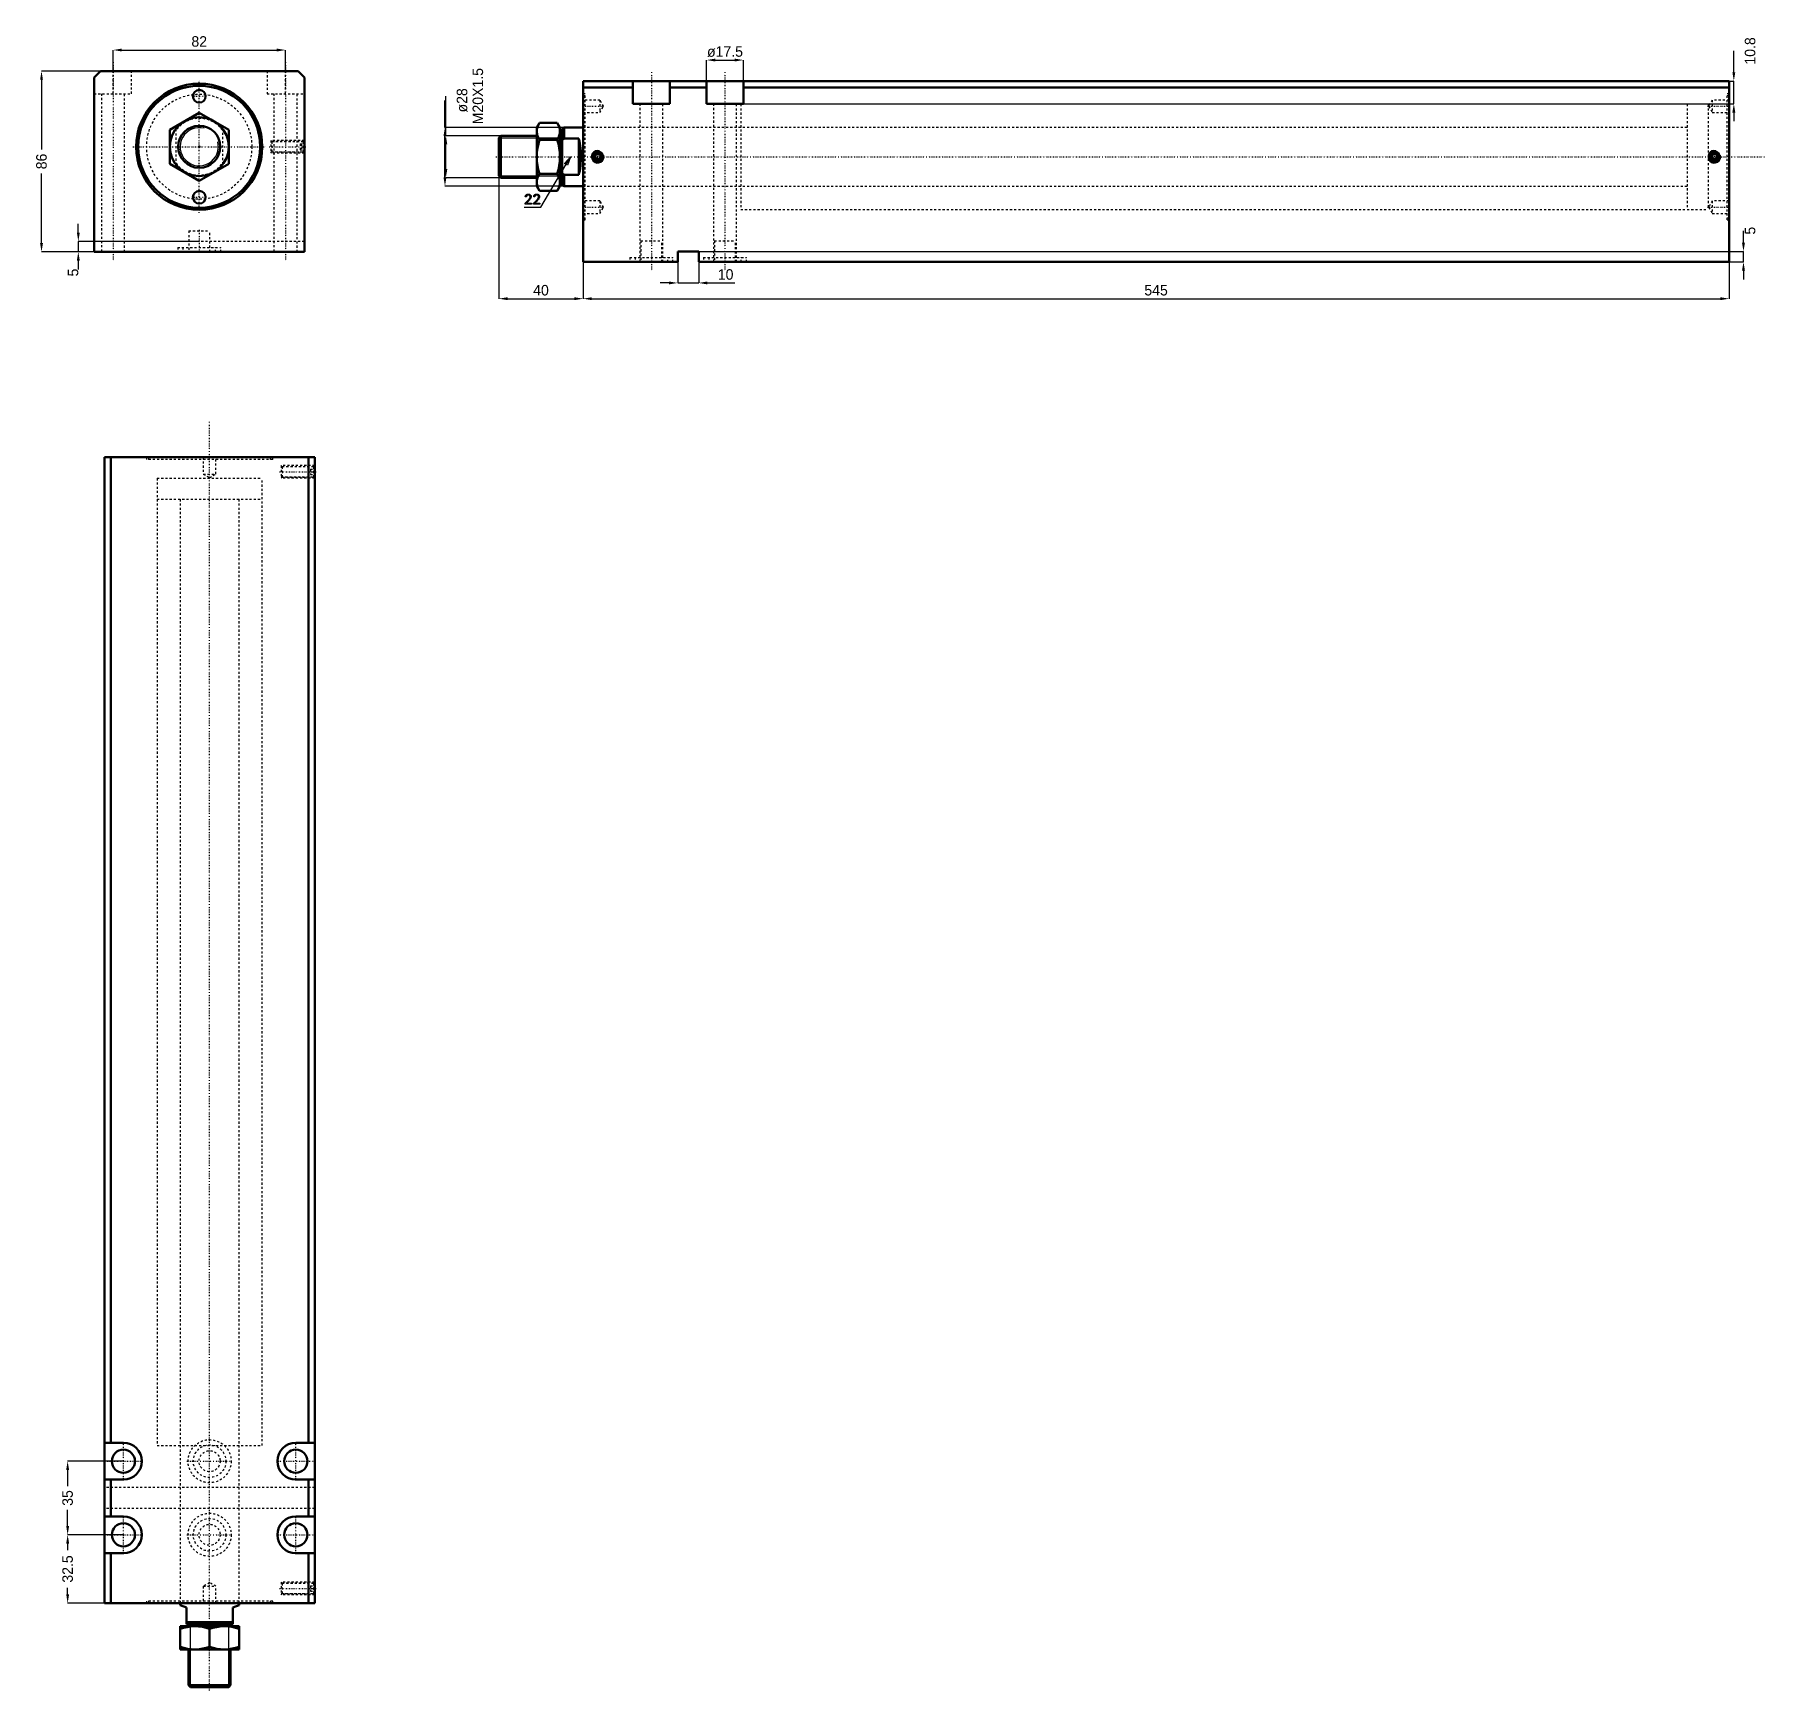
# Model space of a CAD drawing. Header units: millimetres. Extents: x -78 to 745, y -734 to 53.
import ezdxf

# ---------------------------------------------------------------- set-up
doc = ezdxf.new("R2010")
doc.units = ezdxf.units.MM
doc.linetypes.add('Center', pattern=[1.5, 0.45, -0.5, 0.05, -0.5])
doc.linetypes.add('Dashed', pattern=[2, 1, -1])
for name, color, linetype, lineweight in [('2d ConnectionPoints', 7, 'Continuous', 50), ('AM_0', 7, 'Continuous', 50), ('AM_5', 3, 'Continuous', 25), ('AM_7', 7, 'Center', 25), ('AM_9', 6, 'Dashed', 25)]:
    doc.layers.add(name, color=color, linetype=linetype, lineweight=lineweight)
doc.dimstyles.new('ISO-25', dxfattribs={"dimtxt": 2.5, "dimasz": 2.5, "dimexe": 1.25, "dimexo": 0.625, "dimtad": 1, "dimtxsty": 'Standard', "dimcen": 2.5, "dimadec": 0, "dimazin": 0, "dimtfac": 1, "dimtmove": 0, "dimatfit": 3, "dimfxl": 0, "dimarcsym": 0})

# ---------------------------------------------------------------- blocks, each defined once
blk = doc.blocks.new('1_JECX_MF_EXLA_50_450_0_rod__0_in_JECX_MF_160_EXLA_50_450_0__0')
at = {"layer": 'AM_0'}
for p, q in [((-14, 8.08), (0, 16.17)), ((0, 16.17), (14, 8.08)), ((-14, -8.08), (-14, 8.08)), ((14, 8.08), (14, -8.08)), ((0, -16.17), (-14, -8.08)), ((14, -8.08), (0, -16.17))]:
    blk.add_line(p, q, dxfattribs=at)
for radius in [14, 10]:
    blk.add_circle((0, 0), radius, dxfattribs=at)
at = {"layer": 'AM_5'}
blk.add_arc((0, 0), 9.08, 75, 15, dxfattribs=at)
at = {"layer": 'AM_9'}
for p, q in [((-11, -8.66), (-11, 8.66)), ((11, 8.66), (11, -8.66))]:
    blk.add_line(p, q, dxfattribs=at)
for start, end in [(35.43094, 144.56906), (215.43094, 324.56906)]:
    blk.add_arc((0, 0), 13.5, start, end, dxfattribs=at)
blk = doc.blocks.new('2_JECX_MF_EXLA_50_450_0_body__0_in_JECX_MF_160_EXLA_50_450_0__0')
at = {"layer": 'AM_0'}
for p, q in [((-47, 36), (-50, 33)), ((-50, 33), (-50, -50)), ((47, 36), (-47, 36)), ((50, 33), (47, 36)), ((50, -50), (50, 33)), ((-50, -50), (50, -50))]:
    blk.add_line(p, q, dxfattribs=at)
for centre, radius in [((0, 0), 30), ((0, 0), 29), ((0, 24), 3), ((0, -24), 3)]:
    blk.add_circle(centre, radius, dxfattribs=at)
at = {"layer": 'AM_5', "linetype": 'Dashed'}
for p, q in [((50, 3), (34, 3)), ((50, -3), (34, -3))]:
    blk.add_line(p, q, dxfattribs=at)
at = {"layer": 'AM_7'}
for p, q in [((-41, 40.3), (-41, -54.3)), ((41, 40.3), (41, -54.3)), ((0, -31.5), (0, 31.5)), ((-3.15, 24), (3.15, 24)), ((-31.5, 0), (31.5, 0)), ((33.2, 0), (50.8, 0)), ((-3.15, -24), (3.15, -24)), ((0, -39.5), (0, -50.5))]:
    blk.add_line(p, q, dxfattribs=at)
at = {"layer": 'AM_9'}
for p, q in [((-41, 25.2), (-41, 36)), ((-32.25, 25.2), (-32.25, 36)), ((32.25, 36), (32.25, 25.2)), ((41, 25.2), (41, 36)), ((-50, 25.2), (-32.25, 25.2)), ((-46.5, 25.2), (-46.5, -50)), ((-35.5, -50), (-35.5, 25.2)), ((32.25, 25.2), (50, 25.2)), ((35.5, 25.2), (35.5, -50)), ((46.5, -50), (46.5, 25.2)), ((34.54, 2.46), (34, 3)), ((34, 3), (34, -3)), ((49.5, 2.4), (34, 2.4)), ((49.46, 2.46), (34.54, 2.46)), ((34.54, 2.46), (34.54, -2.46)), ((48, 1.44), (50, 1.44)), ((48, 1.44), (48, -1.44)), ((48, 0.72), (50, 0.72)), ((50, 3), (49.46, 2.46)), ((49.46, 2.46), (49.46, -2.46)), ((50, 1.9), (49.5, 2.4)), ((49.5, 2.4), (49.5, -2.4)), ((34, -2.4), (49.5, -2.4)), ((34, -3), (34.54, -2.46)), ((34.54, -2.46), (49.46, -2.46)), ((48, -0.72), (50, -0.72)), ((48, -1.44), (50, -1.44)), ((49.46, -2.46), (50, -3)), ((49.5, -2.4), (50, -1.9)), ((-5, -40), (5, -40)), ((-5, -40), (-5, -50)), ((5, -50), (5, -40)), ((50, -45), (-50, -45)), ((-10.25, -47.9), (10.25, -47.9)), ((-10.25, -47.9), (-10.25, -50)), ((-7.75, -47.9), (-7.75, -50)), ((7.75, -50), (7.75, -47.9)), ((10.25, -50), (10.25, -47.9))]:
    blk.add_line(p, q, dxfattribs=at)
blk.add_circle((0, 0), 25, dxfattribs=at)
blk = doc.blocks.new('*D3')
at = {"layer": 'AM_5', "color": 0, "lineweight": -2}
for p, q in [((-41, 36), (-41, 46)), ((-36.83, 46), (36.83, 46)), ((41, 36), (41, 46))]:
    blk.add_line(p, q, dxfattribs=at)
at = {"layer": 'AM_5', "color": 0}
for points in [[(-36.83, 46.69), (-36.83, 45.31), (-41, 46)], [(36.83, 45.31), (36.83, 46.69), (41, 46)]]:
    blk.add_solid(points, dxfattribs=at)
at = {"layer": 'Defpoints', "color": 0}
for p in [(41, 46), (-41, 36), (41, 36)]:
    blk.add_point(p, dxfattribs=at)
at = {"layer": 'AM_5', "color": 0, "insert": (0, 50.05), "char_height": 5, "attachment_point": 5}
blk.add_mtext('82', dxfattribs=at)
blk = doc.blocks.new('*D4')
at = {"layer": 'AM_5', "color": 0, "lineweight": -2}
for p, q in [((-47, 36), (-75, 36)), ((-75, 31.83), (-75, -1.28)), ((-75, -45.83), (-75, -12.72)), ((-50, -50), (-75, -50))]:
    blk.add_line(p, q, dxfattribs=at)
at = {"layer": 'AM_5', "color": 0}
for points in [[(-74.31, 31.83), (-75.69, 31.83), (-75, 36)], [(-75.69, -45.83), (-74.31, -45.83), (-75, -50)]]:
    blk.add_solid(points, dxfattribs=at)
at = {"layer": 'Defpoints', "color": 0}
for p in [(-47, 36), (-75, -50), (-50, -50)]:
    blk.add_point(p, dxfattribs=at)
at = {"layer": 'AM_5', "color": 0, "insert": (-75, -7), "char_height": 5, "attachment_point": 5, "rotation": 90}
blk.add_mtext('86', dxfattribs=at)
blk = doc.blocks.new('*D5')
at = {"layer": 'AM_5', "color": 0, "lineweight": -2}
for p, q in [((-57.5, -40.83), (-57.5, -36.67)), ((0, -45), (-57.5, -45)), ((-57.5, -45), (-57.5, -50)), ((-50, -50), (-57.5, -50)), ((-57.5, -54.17), (-57.5, -58.33))]:
    blk.add_line(p, q, dxfattribs=at)
at = {"layer": 'AM_5', "color": 0}
for points in [[(-58.19, -40.83), (-56.81, -40.83), (-57.5, -45)], [(-56.81, -54.17), (-58.19, -54.17), (-57.5, -50)]]:
    blk.add_solid(points, dxfattribs=at)
at = {"layer": 'Defpoints', "color": 0}
for p in [(0, -45), (-57.5, -50), (-50, -50)]:
    blk.add_point(p, dxfattribs=at)
at = {"layer": 'AM_5', "color": 0, "insert": (-60, -59.83), "char_height": 5, "attachment_point": 5, "rotation": 90}
blk.add_mtext('5', dxfattribs=at)
blk = doc.blocks.new('1_JECX_MF_EXLA_50_450_0_rod__0_in_JECX_MF_160_EXLA_50_450_0__4')
at = {"layer": 'AM_0'}
for p, q in [((-14, 0), (-14, -1.03)), ((14, -1.03), (14, 0)), ((-11, -2), (-14, -1.03)), ((-11, -10), (-11, -2)), ((14, -1.03), (11, -2)), ((11, -2), (11, -10)), ((14, -11), (-14, -11)), ((-14, -22), (-14, -11)), ((-11, -9), (11, -9)), ((-11, -10), (11, -10)), ((-9.08, -10), (-10, -10.92)), ((-10, -10.92), (10, -10.92)), ((-10, -10.92), (-10, -11)), ((0, -20.75), (0, -12.25)), ((10, -10.92), (9.08, -10)), ((10, -11), (10, -10.92)), ((14, -11), (14, -22)), ((14, -22), (-14, -22)), ((-10, -22), (-10, -39.08)), ((10, -39.08), (10, -22)), ((-10, -39.08), (-9.08, -40)), ((-10, -39.08), (10, -39.08)), ((-9.08, -40), (9.08, -40)), ((9.08, -40), (10, -39.08))]:
    blk.add_line(p, q, dxfattribs=at)
for points in [[(-7, -11), (-7.5, -11.01), (-9.13, -11.12), (-10.75, -11.38), (-12.39, -11.76), (-14, -12.25)], [(0, -12.25), (-1.7, -11.74), (-3.43, -11.34), (-5.21, -11.09), (-7, -11)], [(7, -11), (6.5, -11.01), (4.87, -11.12), (3.25, -11.38), (1.61, -11.76), (0, -12.25)], [(14, -12.25), (12.3, -11.74), (10.57, -11.34), (8.79, -11.09), (7, -11)], [(-14, -20.75), (-12.3, -21.26), (-10.57, -21.66), (-8.79, -21.91), (-7, -22)], [(-7, -22), (-6.5, -21.99), (-4.87, -21.88), (-3.25, -21.62), (-1.61, -21.24), (0, -20.75)], [(0, -20.75), (1.7, -21.26), (3.43, -21.66), (5.21, -21.91), (7, -22)], [(7, -22), (7.5, -21.99), (9.13, -21.88), (10.75, -21.62), (12.39, -21.24), (14, -20.75)]]:
    blk.add_lwpolyline(points, dxfattribs=at)
at = {"layer": 'AM_5'}
for p, q in [((-9.08, -40), (-9.08, -10)), ((9.08, -40), (9.08, -10))]:
    blk.add_line(p, q, dxfattribs=at)
at = {"layer": 'AM_7'}
blk.add_line((0, -41.5), (0, 562.25), dxfattribs=at)
at = {"layer": 'AM_9'}
for p, q in [((-25, 535), (25, 535)), ((-25, 535), (-25, 525)), ((25, 525), (25, 535)), ((-25, 525), (25, 525)), ((-14, 525), (-14, 0)), ((14, 0), (14, 525))]:
    blk.add_line(p, q, dxfattribs=at)
blk = doc.blocks.new('2_JECX_MF_EXLA_50_450_0_body__0_in_JECX_MF_160_EXLA_50_450_0__4')
at = {"layer": 'AM_0'}
for p, q in [((50, 545), (-50, 545)), ((-50, 545), (-50, 0)), ((-47, 545), (-47, 76.25)), ((47, 545), (47, 76.25)), ((50, 545), (50, 0)), ((-41, 76.25), (-50, 76.25)), ((50, 76.25), (41, 76.25)), ((-50, 58.75), (-41, 58.75)), ((-47, 58.75), (-47, 41.25)), ((41, 58.75), (50, 58.75)), ((47, 58.75), (47, 41.25)), ((-41, 41.25), (-50, 41.25)), ((50, 41.25), (41, 41.25)), ((-50, 23.75), (-41, 23.75)), ((-47, 23.75), (-47, 0)), ((41, 23.75), (50, 23.75)), ((47, 23.75), (47, 0)), ((50, 0), (-50, 0))]:
    blk.add_line(p, q, dxfattribs=at)
for centre in [(-41, 67.5), (41, 67.5), (-41, 32.5), (41, 32.5)]:
    blk.add_circle(centre, 5.5, dxfattribs=at)
for centre, start, end in [((-41, 67.5), 270, 90), ((41, 67.5), 90, 270), ((-41, 32.5), 270, 90), ((41, 32.5), 90, 270)]:
    blk.add_arc(centre, 8.75, start, end, dxfattribs=at)
at = {"layer": 'AM_5', "linetype": 'Dashed'}
for p, q in [((50, 541), (34, 541)), ((50, 535), (34, 535)), ((50, 10), (34, 10)), ((50, 4), (34, 4))]:
    blk.add_line(p, q, dxfattribs=at)
at = {"layer": 'AM_7'}
for p, q in [((33.2, 538), (50.8, 538)), ((-41, 58.3125), (-41, 76.6875)), ((41, 58.3125), (41, 76.6875)), ((-50.1875, 67.5), (-31.8125, 67.5)), ((-10.7625, 67.5), (10.7625, 67.5)), ((31.8125, 67.5), (50.1875, 67.5)), ((-41, 23.3125), (-41, 41.6875)), ((41, 23.3125), (41, 41.6875)), ((-50.1875, 32.5), (-31.8125, 32.5)), ((-10.7625, 32.5), (10.7625, 32.5)), ((31.8125, 32.5), (50.1875, 32.5)), ((33.2, 7), (50.8, 7))]:
    blk.add_line(p, q, dxfattribs=at)
at = {"layer": 'AM_9'}
for p, q in [((-30, 545), (-30, 544)), ((30, 544), (-30, 544)), ((-29, 545), (-29, 544)), ((-3, 545), (-3, 537)), ((3, 537), (3, 545)), ((29, 544), (29, 545)), ((30, 544), (30, 545)), ((-25, 535), (25, 535)), ((-25, 535), (-25, 75)), ((-3, 537), (3, 537)), ((-3, 537), (0, 535.2679)), ((0, 535.2679), (3, 537)), ((25, 75), (25, 535)), ((34, 541), (34, 535)), ((34.5415, 540.4585), (34, 541)), ((49.5, 540.4), (34, 540.4)), ((34, 535.6), (49.5, 535.6)), ((34, 535), (34.5415, 535.5415)), ((49.4585, 540.4585), (34.5415, 540.4585)), ((34.5415, 540.4585), (34.5415, 535.5415)), ((34.5415, 535.5415), (49.4585, 535.5415)), ((48, 539.25), (50, 539.25)), ((48, 539.25), (48, 536.75)), ((48, 538), (50, 538)), ((48, 536.75), (50, 536.75)), ((50, 541), (49.4585, 540.4585)), ((49.4585, 540.4585), (49.4585, 535.5415)), ((49.4585, 535.5415), (50, 535)), ((49.5, 540.4), (49.5, 535.6)), ((50, 539.9), (49.5, 540.4)), ((49.5, 535.6), (50, 536.1)), ((-25, 75), (25, 75)), ((-14, 75), (-14, 0)), ((14, 0), (14, 75)), ((50, 55), (-50, 55)), ((50, 45), (-50, 45)), ((0, 9.7321), (-3, 8)), ((3, 8), (0, 9.7321)), ((34, 10), (34, 4)), ((34.5415, 9.4585), (34, 10)), ((49.5, 9.4), (34, 9.4)), ((49.4585, 9.4585), (34.5415, 9.4585)), ((34.5415, 9.4585), (34.5415, 4.5415)), ((48, 8.25), (50, 8.25)), ((48, 8.25), (48, 5.75)), ((50, 10), (49.4585, 9.4585)), ((49.4585, 9.4585), (49.4585, 4.5415)), ((50, 8.9), (49.5, 9.4)), ((49.5, 9.4), (49.5, 4.6)), ((30, 1), (-30, 1)), ((-30, 1), (-30, 0)), ((-29, 1), (-29, 0)), ((-3, 8), (-3, 0)), ((-3, 8), (3, 8)), ((3, 0), (3, 8)), ((29, 0), (29, 1)), ((30, 0), (30, 1)), ((34, 4.6), (49.5, 4.6)), ((34, 4), (34.5415, 4.5415)), ((34.5415, 4.5415), (49.4585, 4.5415)), ((48, 7), (50, 7)), ((48, 5.75), (50, 5.75)), ((49.4585, 4.5415), (50, 4)), ((49.5, 4.6), (50, 5.1))]:
    blk.add_line(p, q, dxfattribs=at)
for centre, radius in [((0, 67.5), 10.25), ((0, 67.5), 7.75), ((0, 67.5), 5), ((0, 32.5), 10.25), ((0, 32.5), 7.75), ((0, 32.5), 5)]:
    blk.add_circle(centre, radius, dxfattribs=at)
blk = doc.blocks.new('*D11')
at = {"layer": 'AM_5', "color": 0, "lineweight": -2}
for p, q in [((-36.07, -625.17), (-62.57, -625.17)), ((-62.57, -629.33), (-62.57, -637)), ((-62.57, -656), (-62.57, -648.33)), ((-36.07, -660.17), (-62.57, -660.17))]:
    blk.add_line(p, q, dxfattribs=at)
at = {"layer": 'AM_5', "color": 0}
for points in [[(-63.26, -629.33), (-61.87, -629.33), (-62.57, -625.17)], [(-63.26, -656), (-61.87, -656), (-62.57, -660.17)]]:
    blk.add_solid(points, dxfattribs=at)
at = {"layer": 'Defpoints', "color": 0}
for p in [(-62.57, -625.17), (-36.07, -625.17), (-36.07, -660.17)]:
    blk.add_point(p, dxfattribs=at)
at = {"layer": 'AM_5', "color": 0, "insert": (-62.57, -642.67), "char_height": 5, "attachment_point": 5, "rotation": 90}
blk.add_mtext('35', dxfattribs=at)
blk = doc.blocks.new('*D12')
at = {"layer": 'AM_5', "color": 0, "lineweight": -2}
for p, q in [((-36.07, -660.17), (-62.57, -660.17)), ((-62.57, -664.33), (-62.57, -667.42)), ((-62.57, -688.5), (-62.57, -685.42)), ((-45.07, -692.67), (-62.57, -692.67))]:
    blk.add_line(p, q, dxfattribs=at)
at = {"layer": 'AM_5', "color": 0}
for points in [[(-63.26, -664.33), (-61.87, -664.33), (-62.57, -660.17)], [(-63.26, -688.5), (-61.87, -688.5), (-62.57, -692.67)]]:
    blk.add_solid(points, dxfattribs=at)
at = {"layer": 'Defpoints', "color": 0}
for p in [(-36.07, -660.17), (-62.57, -692.67), (-45.07, -692.67)]:
    blk.add_point(p, dxfattribs=at)
at = {"layer": 'AM_5', "color": 0, "insert": (-62.57, -676.42), "char_height": 5, "attachment_point": 5, "rotation": 90}
blk.add_mtext('32.5', dxfattribs=at)
blk = doc.blocks.new('1_JECX_MF_EXLA_50_450_0_rod__0_in_JECX_MF_160_EXLA_50_450_0__2')
at = {"layer": 'AM_0'}
for p, q in [((-39.08, 10), (-40, 9.08)), ((-40, 9.08), (-40, -9.08)), ((-22, 10), (-39.08, 10)), ((-39.08, 10), (-39.08, -10)), ((-20.75, 16.17), (-22, 14)), ((-22, 14), (-22, -14)), ((-20.75, 16.17), (-12.25, 16.17)), ((-11, 14), (-12.25, 16.17)), ((-11, 14), (-11, -14)), ((-10.92, 10), (-11, 10)), ((-10, 9.08), (-10.92, 10)), ((-10.92, 10), (-10.92, -10)), ((-9, 14), (-10, 13.5)), ((-10, 13.5), (-10, -13.5)), ((-9, 8.66), (-10, 7.83)), ((0, 14), (-9, 14)), ((-9, 14), (-9, 8.66)), ((-2, 8.66), (-9, 8.66)), ((-2, 8.66), (-2, -8.66)), ((-20.75, 8.08), (-12.25, 8.08)), ((-20.75, -8.08), (-12.25, -8.08)), ((-40, -9.08), (-39.08, -10)), ((-39.08, -10), (-22, -10)), ((-22, -14), (-20.75, -16.17)), ((-20.75, -16.17), (-12.25, -16.17)), ((-12.25, -16.17), (-11, -14)), ((-11, -10), (-10.92, -10)), ((-10.92, -10), (-10, -9.08)), ((-10, -13.5), (-9, -14)), ((-9, -8.66), (-2, -8.66)), ((-9, -8.66), (-9, -14)), ((-9, -14), (0, -14))]:
    blk.add_line(p, q, dxfattribs=at)
for points in [[(-20.75, 16.17), (-21.26, 15.18), (-21.66, 14.19), (-21.91, 13.16), (-22, 12.12)], [(-22, 12.12), (-21.99, 11.84), (-21.88, 10.89), (-21.62, 9.96), (-21.24, 9.01), (-20.75, 8.08)], [(-11, 12.12), (-11.01, 12.41), (-11.12, 13.36), (-11.38, 14.29), (-11.76, 15.23), (-12.25, 16.17)], [(-12.25, 8.08), (-11.74, 9.07), (-11.34, 10.06), (-11.09, 11.09), (-11, 12.12)], [(-2, -8.66), (-1.77, -7.67), (-1.57, -6.62), (-1.39, -5.52), (-1.25, -4.38), (-1.15, -3.2), (-1.07, -2), (-1.03, -0.78), (-1.03, 0.44), (-1.06, 1.65), (-1.12, 2.86), (-1.22, 4.04), (-1.35, 5.2), (-1.51, 6.31), (-1.71, 7.37), (-1.93, 8.38), (-2, 8.66)], [(-20.75, 8.08), (-21.26, 6.12), (-21.66, 4.12), (-21.91, 2.07), (-22, 0)], [(-22, 0), (-22, -0.03), (-21.91, -2.05), (-21.67, -4.06), (-21.27, -6.08), (-20.75, -8.08)], [(-11, 0), (-11, 0.03), (-11.09, 2.05), (-11.33, 4.06), (-11.73, 6.08), (-12.25, 8.08)], [(-12.25, -8.08), (-11.74, -6.12), (-11.34, -4.12), (-11.09, -2.07), (-11, 0)], [(-20.75, -8.08), (-21.26, -9.07), (-21.66, -10.06), (-21.91, -11.09), (-22, -12.12)], [(-11, -12.12), (-11.01, -11.84), (-11.12, -10.89), (-11.38, -9.96), (-11.76, -9.01), (-12.25, -8.08)], [(-10, -7.83), (-9.96, -7.86), (-9, -8.66)], [(-22, -12.12), (-21.99, -12.41), (-21.88, -13.36), (-21.62, -14.29), (-21.24, -15.23), (-20.75, -16.17)], [(-12.25, -16.17), (-11.74, -15.18), (-11.34, -14.19), (-11.09, -13.16), (-11, -12.12)]]:
    blk.add_lwpolyline(points, dxfattribs=at)
at = {"layer": 'AM_5'}
for p, q in [((-40, 9.08), (-10, 9.08)), ((-40, -9.08), (-10, -9.08))]:
    blk.add_line(p, q, dxfattribs=at)
at = {"layer": 'AM_7'}
blk.add_line((-41.5, 0), (562.25, 0), dxfattribs=at)
at = {"layer": 'AM_9'}
for p, q in [((535, 25), (525, 25)), ((525, 25), (525, -25)), ((535, 25), (535, -25)), ((525, 14), (0, 14)), ((0, -14), (525, -14)), ((525, -25), (535, -25))]:
    blk.add_line(p, q, dxfattribs=at)
blk = doc.blocks.new('2_JECX_MF_EXLA_50_450_0_body__0_in_JECX_MF_160_EXLA_50_450_0__2')
at = {"layer": 'AM_0'}
for p, q in [((545, 36), (0, 36)), ((0, -50), (0, 36)), ((23.75, 33), (0, 33)), ((23.75, 36), (23.75, 25.2)), ((41.25, 25.2), (41.25, 36)), ((58.75, 33), (41.25, 33)), ((58.75, 36), (58.75, 25.2)), ((76.25, 25.2), (76.25, 36)), ((545, 33), (76.25, 33)), ((545, -50), (545, 36)), ((23.75, 25.2), (41.25, 25.2)), ((58.75, 25.2), (76.25, 25.2)), ((7, 1.44), (5.75, 0.72)), ((5.75, 0.72), (5.75, -0.72)), ((8.25, 0.72), (7, 1.44)), ((8.25, -0.72), (8.25, 0.72)), ((538, 1.44), (536.75, 0.72)), ((536.75, 0.72), (536.75, -0.72)), ((539.25, 0.72), (538, 1.44)), ((539.25, -0.72), (539.25, 0.72)), ((5.75, -0.72), (7, -1.44)), ((7, -1.44), (8.25, -0.72)), ((536.75, -0.72), (538, -1.44)), ((538, -1.44), (539.25, -0.72)), ((45, -45), (45, -50)), ((55, -45), (45, -45)), ((55, -50), (55, -45)), ((45, -50), (0, -50)), ((545, -50), (55, -50))]:
    blk.add_line(p, q, dxfattribs=at)
for centre, radius in [((7, 0), 2.46), ((7, 0), 2.4), ((7, 0), 1.9), ((538, 0), 2.46), ((538, 0), 2.4), ((538, 0), 1.9)]:
    blk.add_circle(centre, radius, dxfattribs=at)
at = {"layer": 'AM_5'}
for centre in [(7, 0), (538, 0)]:
    blk.add_arc(centre, 3, 75, 15, dxfattribs=at)
at = {"layer": 'AM_7'}
for p, q in [((32.5, 40.3), (32.5, -54.3)), ((67.5, 40.3), (67.5, -54.3)), ((-0.49, 24), (10.22, 24)), ((534.78, 24), (545.49, 24)), ((7, -3.15), (7, 3.15)), ((538, -3.15), (538, 3.15)), ((-0.49, -24), (10.22, -24)), ((534.78, -24), (545.49, -24))]:
    blk.add_line(p, q, dxfattribs=at)
at = {"layer": 'AM_9'}
for p, q in [((1, 30), (0, 30)), ((1, 29), (0, 29)), ((8, 27), (0, 27)), ((1, -30), (1, 30)), ((9.73, 24), (8, 27)), ((8, 27), (8, 21)), ((27, 25.2), (27, -50)), ((38, -50), (38, 25.2)), ((62, 25.2), (62, -50)), ((73, -50), (73, 25.2)), ((535, 25), (75, 25)), ((75, 25), (75, -25)), ((535, 25), (535, -25)), ((537, 27), (535.27, 24)), ((545, 27), (537, 27)), ((537, 27), (537, 21)), ((544, -30), (544, 30)), ((545, 30), (544, 30)), ((545, 29), (544, 29)), ((0, 21), (8, 21)), ((8, 21), (9.73, 24)), ((535.27, 24), (537, 21)), ((537, 21), (545, 21)), ((75, 14), (0, 14)), ((0, -14), (75, -14)), ((8, -21), (0, -21)), ((9.73, -24), (8, -21)), ((8, -21), (8, -27)), ((8, -27), (9.73, -24)), ((537, -21), (535.27, -24)), ((535.27, -24), (537, -27)), ((545, -21), (537, -21)), ((537, -21), (537, -27)), ((0, -27), (8, -27)), ((0, -29), (1, -29)), ((0, -30), (1, -30)), ((75, -25), (535, -25)), ((537, -27), (545, -27)), ((544, -29), (545, -29)), ((544, -30), (545, -30)), ((27.5, -40), (37.5, -40)), ((27.5, -40), (27.5, -50)), ((37.5, -50), (37.5, -40)), ((62.5, -40), (72.5, -40)), ((62.5, -40), (62.5, -50)), ((72.5, -50), (72.5, -40)), ((22.25, -47.9), (42.75, -47.9)), ((22.25, -47.9), (22.25, -50)), ((24.75, -47.9), (24.75, -50)), ((40.25, -50), (40.25, -47.9)), ((42.75, -50), (42.75, -47.9)), ((57.25, -47.9), (77.75, -47.9)), ((57.25, -47.9), (57.25, -50)), ((59.75, -47.9), (59.75, -50)), ((75.25, -50), (75.25, -47.9)), ((77.75, -50), (77.75, -47.9))]:
    blk.add_line(p, q, dxfattribs=at)
blk = doc.blocks.new('*D24')
at = {"layer": 'AM_5', "color": 0, "lineweight": -2}
for p, q in [((241.27, 31.23), (241.27, 41.23)), ((245.44, 41.23), (254.61, 41.23)), ((258.77, 31.23), (258.77, 41.23))]:
    blk.add_line(p, q, dxfattribs=at)
at = {"layer": 'AM_5', "color": 0}
for points in [[(245.44, 41.93), (245.44, 40.54), (241.27, 41.23)], [(254.61, 41.93), (254.61, 40.54), (258.77, 41.23)]]:
    blk.add_solid(points, dxfattribs=at)
at = {"layer": 'Defpoints', "color": 0}
for p in [(258.77, 41.23), (241.27, 31.23), (258.77, 31.23)]:
    blk.add_point(p, dxfattribs=at)
at = {"layer": 'AM_5', "color": 0, "insert": (250.02, 45.23), "char_height": 5, "attachment_point": 5}
blk.add_mtext('ø17.5', dxfattribs=at)
blk = doc.blocks.new('*D25')
at = {"layer": 'AM_5', "color": 0, "lineweight": -2}
for p, q in [((729.77, 35.4), (729.77, 45.57)), ((258.77, 31.23), (729.77, 31.23)), ((729.77, 20.43), (729.77, 31.23)), ((258.77, 20.43), (729.77, 20.43)), ((729.77, 16.27), (729.77, 12.1))]:
    blk.add_line(p, q, dxfattribs=at)
at = {"layer": 'AM_5', "color": 0}
for points in [[(729.08, 35.4), (730.47, 35.4), (729.77, 31.23)], [(729.08, 16.27), (730.47, 16.27), (729.77, 20.43)]]:
    blk.add_solid(points, dxfattribs=at)
at = {"layer": 'Defpoints', "color": 0}
for p in [(258.77, 31.23), (729.77, 31.23), (258.77, 20.43)]:
    blk.add_point(p, dxfattribs=at)
at = {"layer": 'AM_5', "color": 0, "insert": (737.52, 45.57), "char_height": 5, "attachment_point": 5, "rotation": 90}
blk.add_mtext('10.8', dxfattribs=at)
blk = doc.blocks.new('*D26')
at = {"layer": 'AM_5', "color": 0, "lineweight": -2}
for p, q in [((182.52, -54.77), (182.52, -72.27)), ((727.52, -54.77), (727.52, -72.27)), ((186.69, -72.27), (723.36, -72.27))]:
    blk.add_line(p, q, dxfattribs=at)
at = {"layer": 'AM_5', "color": 0}
for points in [[(186.69, -71.57), (186.69, -72.96), (182.52, -72.27)], [(723.36, -71.57), (723.36, -72.96), (727.52, -72.27)]]:
    blk.add_solid(points, dxfattribs=at)
at = {"layer": 'Defpoints', "color": 0}
for p in [(182.52, -54.77), (727.52, -54.77), (727.52, -72.27)]:
    blk.add_point(p, dxfattribs=at)
at = {"layer": 'AM_5', "color": 0, "insert": (455.02, -68.27), "char_height": 5, "attachment_point": 5}
blk.add_mtext('545', dxfattribs=at)
blk = doc.blocks.new('*D27')
at = {"layer": 'AM_5', "color": 0, "lineweight": -2}
for p, q in [((142.52, -4.77), (142.52, -72.27)), ((182.52, -54.77), (182.52, -72.27)), ((146.69, -72.27), (178.36, -72.27))]:
    blk.add_line(p, q, dxfattribs=at)
at = {"layer": 'AM_5', "color": 0}
for points in [[(146.69, -71.57), (146.69, -72.96), (142.52, -72.27)], [(178.36, -71.57), (178.36, -72.96), (182.52, -72.27)]]:
    blk.add_solid(points, dxfattribs=at)
at = {"layer": 'Defpoints', "color": 0}
for p in [(142.52, -4.77), (182.52, -54.77), (182.52, -72.27)]:
    blk.add_point(p, dxfattribs=at)
at = {"layer": 'AM_5', "color": 0, "insert": (162.52, -68.27), "char_height": 5, "attachment_point": 5}
blk.add_mtext('40', dxfattribs=at)
blk = doc.blocks.new('*D28')
at = {"layer": 'AM_5', "color": 0, "lineweight": -2}
for p, q in [((116.86, 9.23), (116.86, 22.07)), ((173.52, 9.23), (116.86, 9.23)), ((116.86, -14.6), (116.86, 5.07)), ((173.52, -18.77), (116.86, -18.77))]:
    blk.add_line(p, q, dxfattribs=at)
at = {"layer": 'AM_5', "color": 0}
for points in [[(116.16, 5.07), (117.55, 5.07), (116.86, 9.23)], [(116.16, -14.6), (117.55, -14.6), (116.86, -18.77)]]:
    blk.add_solid(points, dxfattribs=at)
at = {"layer": 'Defpoints', "color": 0}
for p in [(116.86, 9.23), (173.52, 9.23), (173.52, -18.77)]:
    blk.add_point(p, dxfattribs=at)
at = {"layer": 'AM_5', "color": 0, "insert": (125.02, 22.07), "char_height": 5, "attachment_point": 5, "rotation": 90}
blk.add_mtext('ø28', dxfattribs=at)
blk = doc.blocks.new('*D29')
at = {"layer": 'AM_5', "color": 0, "lineweight": -2}
for p, q in [((117.27, 5.23), (117.27, 24.07)), ((143.44, 5.23), (117.27, 5.23)), ((117.27, -10.6), (117.27, 1.07)), ((143.52, -14.77), (117.27, -14.77))]:
    blk.add_line(p, q, dxfattribs=at)
at = {"layer": 'AM_5', "color": 0}
for points in [[(116.58, 1.07), (117.97, 1.07), (117.27, 5.23)], [(116.58, -10.6), (117.97, -10.6), (117.27, -14.77)]]:
    blk.add_solid(points, dxfattribs=at)
at = {"layer": 'Defpoints', "color": 0}
for p in [(117.27, 5.23), (143.44, 5.23), (143.52, -14.77)]:
    blk.add_point(p, dxfattribs=at)
at = {"layer": 'AM_5', "color": 0, "insert": (132.52, 24.07), "char_height": 5, "attachment_point": 5, "rotation": 90}
blk.add_mtext('M20X1.5', dxfattribs=at)
blk = doc.blocks.new('*D30')
at = {"layer": 'AM_5', "color": 0, "lineweight": -2}
for p, q in [((227.52, -49.77), (227.52, -64.77)), ((237.52, -54.77), (237.52, -64.77)), ((223.36, -64.77), (219.19, -64.77)), ((227.52, -64.77), (237.52, -64.77)), ((241.69, -64.77), (254.74, -64.77))]:
    blk.add_line(p, q, dxfattribs=at)
at = {"layer": 'AM_5', "color": 0}
for points in [[(223.36, -64.07), (223.36, -65.46), (227.52, -64.77)], [(241.69, -64.07), (241.69, -65.46), (237.52, -64.77)]]:
    blk.add_solid(points, dxfattribs=at)
at = {"layer": 'Defpoints', "color": 0}
for p in [(227.52, -49.77), (237.52, -54.77), (237.52, -64.77)]:
    blk.add_point(p, dxfattribs=at)
at = {"layer": 'AM_5', "color": 0, "insert": (250.32, -60.77), "char_height": 5, "attachment_point": 5}
blk.add_mtext('10', dxfattribs=at)
blk = doc.blocks.new('*D31')
at = {"layer": 'AM_5', "color": 0, "lineweight": -2}
for p, q in [((734.36, -45.6), (734.36, -39.93)), ((227.52, -49.77), (734.36, -49.77)), ((237.52, -54.77), (734.36, -54.77)), ((734.36, -54.77), (734.36, -49.77)), ((734.36, -58.93), (734.36, -63.1))]:
    blk.add_line(p, q, dxfattribs=at)
at = {"layer": 'AM_5', "color": 0}
for points in [[(733.66, -45.6), (735.05, -45.6), (734.36, -49.77)], [(733.66, -58.93), (735.05, -58.93), (734.36, -54.77)]]:
    blk.add_solid(points, dxfattribs=at)
at = {"layer": 'Defpoints', "color": 0}
for p in [(227.52, -49.77), (237.52, -54.77), (734.36, -54.77)]:
    blk.add_point(p, dxfattribs=at)
at = {"layer": 'AM_5', "color": 0, "insert": (737.52, -39.93), "char_height": 5, "attachment_point": 5, "rotation": 90}
blk.add_mtext('5', dxfattribs=at)

msp = doc.modelspace()

# ---------------------------------------------------------------- linework, layer by layer
at = {"layer": '2d ConnectionPoints'}
for p in [(0, 0), (182.524, -4.767), (4.935, -692.668)]:
    msp.add_point(p, dxfattribs=at)
at = {"layer": 'AM_5'}
for p, q in [((162.524, -28.767), (176.524, -4.767)), ((154.524, -28.767), (162.524, -28.767))]:
    msp.add_line(p, q, dxfattribs=at)
for points in [[(176.524, -4.767), (175.144, -8.786), (173.705, -7.946), (176.524, -4.767)], [(155.171, -26.656), (155.171, -26.656), (155.385, -26.46), (155.69, -26.174), (155.69, -26.174), (155.976, -25.898), (156.155, -25.718), (156.155, -25.718), (156.328, -25.537), (156.575, -25.253), (156.575, -25.253), (156.807, -24.953), (156.955, -24.745), (156.955, -24.745), (157.085, -24.537), (157.225, -24.241), (157.225, -24.241), (157.301, -23.964), (157.316, -23.789), (157.316, -23.789), (157.311, -23.691), (157.288, -23.553), (157.288, -23.553), (157.245, -23.424), (157.205, -23.344), (157.205, -23.344), (157.158, -23.27), (157.074, -23.171), (157.074, -23.171), (156.975, -23.088), (156.901, -23.042), (156.901, -23.042), (156.822, -23.003), (156.696, -22.961), (156.696, -22.961), (156.562, -22.939), (156.467, -22.935), (156.467, -22.935), (156.363, -22.939), (156.216, -22.962), (156.216, -22.962), (156.078, -23.005), (155.993, -23.045), (155.993, -23.045), (155.913, -23.093), (155.808, -23.18), (155.808, -23.18), (155.718, -23.285), (155.668, -23.365), (155.668, -23.365), (155.626, -23.452), (155.58, -23.594), (155.58, -23.594), (155.556, -23.749), (155.551, -23.861), (155.063, -23.861), (155.063, -23.861), (155.071, -23.694), (155.111, -23.462), (155.111, -23.462), (155.184, -23.251), (155.252, -23.123), (155.252, -23.123), (155.333, -23.006), (155.473, -22.852), (155.473, -22.852), (155.638, -22.725), (155.761, -22.655), (155.761, -22.655), (155.891, -22.598), (156.097, -22.536), (156.097, -22.536), (156.315, -22.502), (156.467, -22.496), (156.467, -22.496), (156.61, -22.502), (156.816, -22.533), (156.816, -22.533), (157.013, -22.591), (157.14, -22.645), (157.14, -22.645), (157.26, -22.711), (157.421, -22.83), (157.421, -22.83), (157.559, -22.974), (157.639, -23.084), (157.639, -23.084), (157.706, -23.204), (157.779, -23.399), (157.779, -23.399), (157.818, -23.613), (157.826, -23.767), (157.826, -23.767), (157.815, -23.94), (157.757, -24.206), (157.757, -24.206), (157.649, -24.48), (157.55, -24.667), (157.55, -24.667), (157.435, -24.853), (157.25, -25.121), (157.25, -25.121), (157.048, -25.378), (156.905, -25.543), (156.905, -25.543), (156.75, -25.71), (156.49, -25.981), (156.49, -25.981), (156.197, -26.276), (155.983, -26.487), (155.639, -26.825), (157.966, -26.828), (157.966, -27.267), (154.998, -27.267), (154.998, -26.812), (155.171, -26.656)], [(159.171, -26.656), (159.171, -26.656), (159.385, -26.46), (159.69, -26.174), (159.69, -26.174), (159.976, -25.898), (160.155, -25.718), (160.155, -25.718), (160.328, -25.537), (160.575, -25.253), (160.575, -25.253), (160.807, -24.953), (160.955, -24.745), (160.955, -24.745), (161.085, -24.537), (161.225, -24.241), (161.225, -24.241), (161.301, -23.964), (161.316, -23.789), (161.316, -23.789), (161.311, -23.691), (161.288, -23.553), (161.288, -23.553), (161.245, -23.424), (161.205, -23.344), (161.205, -23.344), (161.158, -23.27), (161.074, -23.171), (161.074, -23.171), (160.975, -23.088), (160.901, -23.042), (160.901, -23.042), (160.822, -23.003), (160.696, -22.961), (160.696, -22.961), (160.562, -22.939), (160.467, -22.935), (160.467, -22.935), (160.363, -22.939), (160.216, -22.962), (160.216, -22.962), (160.078, -23.005), (159.993, -23.045), (159.993, -23.045), (159.913, -23.093), (159.808, -23.18), (159.808, -23.18), (159.718, -23.285), (159.668, -23.365), (159.668, -23.365), (159.626, -23.452), (159.58, -23.594), (159.58, -23.594), (159.556, -23.749), (159.551, -23.861), (159.063, -23.861), (159.063, -23.861), (159.071, -23.694), (159.111, -23.462), (159.111, -23.462), (159.184, -23.251), (159.252, -23.123), (159.252, -23.123), (159.333, -23.006), (159.473, -22.852), (159.473, -22.852), (159.638, -22.725), (159.761, -22.655), (159.761, -22.655), (159.891, -22.598), (160.097, -22.536), (160.097, -22.536), (160.315, -22.502), (160.467, -22.496), (160.467, -22.496), (160.61, -22.502), (160.816, -22.533), (160.816, -22.533), (161.013, -22.591), (161.14, -22.645), (161.14, -22.645), (161.26, -22.711), (161.421, -22.83), (161.421, -22.83), (161.559, -22.974), (161.639, -23.084), (161.639, -23.084), (161.706, -23.204), (161.779, -23.399), (161.779, -23.399), (161.818, -23.613), (161.826, -23.767), (161.826, -23.767), (161.815, -23.94), (161.757, -24.206), (161.757, -24.206), (161.649, -24.48), (161.55, -24.667), (161.55, -24.667), (161.435, -24.853), (161.25, -25.121), (161.25, -25.121), (161.048, -25.378), (160.905, -25.543), (160.905, -25.543), (160.75, -25.71), (160.49, -25.981), (160.49, -25.981), (160.197, -26.276), (159.983, -26.487), (159.639, -26.825), (161.966, -26.828), (161.966, -27.267), (158.998, -27.267), (158.998, -26.812), (159.171, -26.656)]]:
    msp.add_lwpolyline(points, dxfattribs=at)

# ---------------------------------------------------------------- block references
for name, p in [('2_JECX_MF_EXLA_50_450_0_body__0_in_JECX_MF_160_EXLA_50_450_0__0', (0, 0)), ('2_JECX_MF_EXLA_50_450_0_body__0_in_JECX_MF_160_EXLA_50_450_0__2', (182.524, -4.767)), ('1_JECX_MF_EXLA_50_450_0_rod__0_in_JECX_MF_160_EXLA_50_450_0__2', (182.524, -4.767)), ('1_JECX_MF_EXLA_50_450_0_rod__0_in_JECX_MF_160_EXLA_50_450_0__0', (0, 0)), ('1_JECX_MF_EXLA_50_450_0_rod__0_in_JECX_MF_160_EXLA_50_450_0__4', (4.935, -692.668)), ('2_JECX_MF_EXLA_50_450_0_body__0_in_JECX_MF_160_EXLA_50_450_0__4', (4.935, -692.668))]:
    msp.add_blockref(name, p)

# ---------------------------------------------------------------- dimensions: what is measured, and where the dimension line sits
for base, p1, p2, text, picture, middle in [((41, 46), (-41, 36), (41, 36), '82', '*D3', (0, 46)), ((258.774, 41.233), (241.274, 31.233), (258.774, 31.233), 'ø17.5', '*D24', (250.024, 41.233)), ((182.524, -72.267), (142.524, -4.767), (182.524, -54.767), '40', '*D27', (162.524, -72.267)), ((727.524, -72.267), (182.524, -54.767), (727.524, -54.767), '545', '*D26', (455.024, -72.267)), ((237.524, -64.767), (227.524, -49.767), (237.524, -54.767), '10', '*D30', (250.323, -64.767))]:
    dim = msp.add_linear_dim(base=base, p1=p1, p2=p2, text=text, dimstyle='ISO-25', override={"dimtxt": 5, "dimasz": 4.166667, "dimexe": 0, "dimexo": 0, "dimgap": 1.5}, dxfattribs=at)
    dim.commit()
    dim.dimension.update_dxf_attribs({"geometry": picture, "text_midpoint": middle, "dimtype": 160})
for base, p1, p2, text, picture, middle in [((729.774, 31.233), (258.774, 20.433), (258.774, 31.233), '10.8', '*D25', (737.524, 45.567)), ((-75, -50), (-47, 36), (-50, -50), '86', '*D4', (-75, -7)), ((117.274, 5.233), (143.524, -14.767), (143.444, 5.233), 'M20X1.5', '*D29', (132.524, 24.067)), ((116.857, 9.233), (173.524, -18.767), (173.524, 9.233), 'ø28', '*D28', (125.024, 22.067)), ((-57.5, -50), (0, -45), (-50, -50), '5', '*D5', (-60, -59.833)), ((734.357, -54.767), (227.524, -49.767), (237.524, -54.767), '5', '*D31', (737.524, -39.933)), ((-62.565, -625.168), (-36.065, -660.168), (-36.065, -625.168), '35', '*D11', (-62.565, -642.668)), ((-62.565, -692.668), (-36.065, -660.168), (-45.065, -692.668), '32.5', '*D12', (-62.565, -676.418))]:
    dim = msp.add_linear_dim(base=base, p1=p1, p2=p2, angle=90, text=text, dimstyle='ISO-25', override={"dimtxt": 5, "dimasz": 4.166667, "dimexe": 0, "dimexo": 0, "dimgap": 1.5}, dxfattribs=at)
    dim.commit()
    dim.dimension.update_dxf_attribs({"geometry": picture, "text_midpoint": middle, "dimtype": 160, "text_rotation": 90})

doc.saveas('drawing.dxf')
